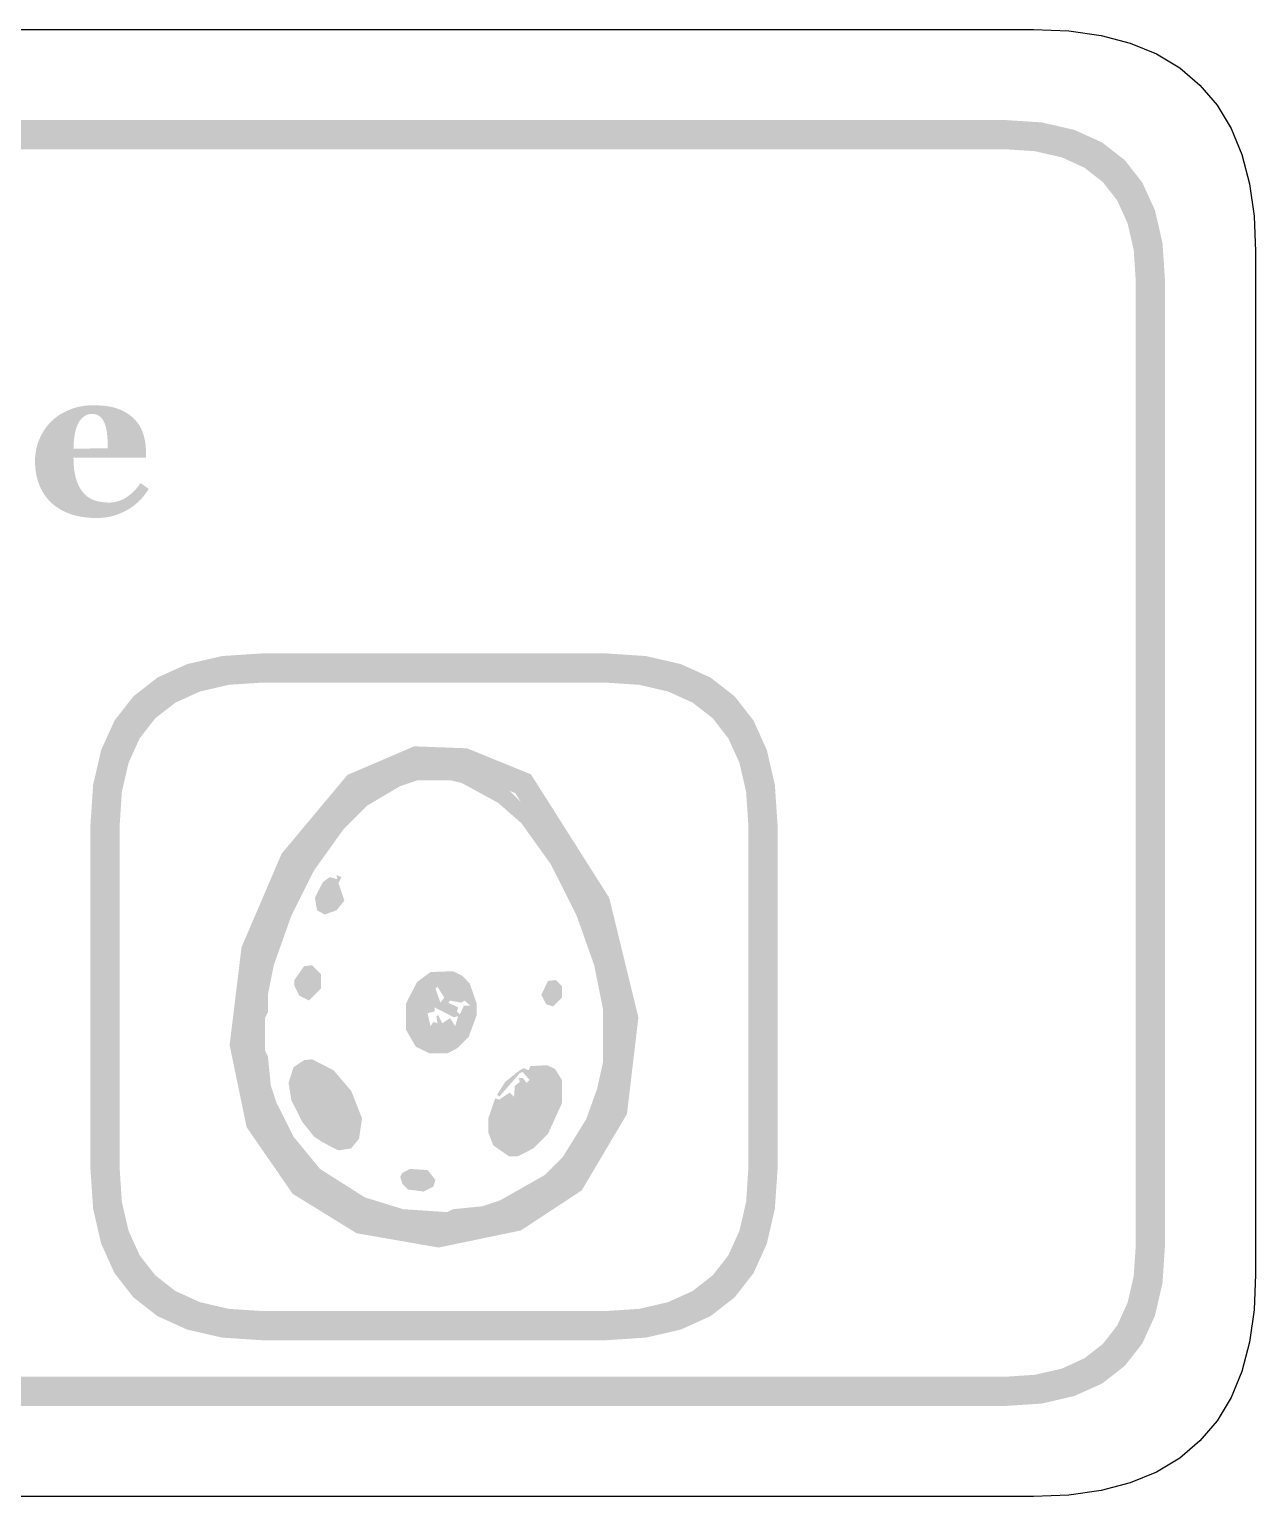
# Model space of a CAD drawing. Header units: millimetres. Extents: x 4 to 272, y 4 to 144.
# Drawn here: x 119.26 to 136.04, y 51.96 to 72.04 of the extents above; entities that cross this region are included whole.
import ezdxf

# ---------------------------------------------------------------- set-up
doc = ezdxf.new("R2010")
doc.units = ezdxf.units.MM
doc.layers.add('CUT', color=1, linetype='Continuous')
doc.layers.add('RASTER', color=7, linetype='Continuous')

msp = doc.modelspace()

# ---------------------------------------------------------------- hatches: boundary and pattern name
at = {"layer": 'RASTER'}
h = msp.add_hatch(color=7, dxfattribs=at)
h.paths.add_polyline_path([(73.2, 68.6), (73.234, 69.116), (73.338, 69.563), (73.509, 69.941), (73.75, 70.25), (74.059, 70.491), (74.438, 70.663), (74.884, 70.766), (75.4, 70.8), (132.6, 70.8), (133.116, 70.766), (133.563, 70.663), (133.941, 70.491), (134.25, 70.25), (134.491, 69.941), (134.663, 69.563), (134.766, 69.116), (134.8, 68.6), (134.8, 55.4), (134.766, 54.884), (134.663, 54.438), (134.491, 54.059), (134.25, 53.75), (133.941, 53.509), (133.563, 53.338), (133.116, 53.234), (132.6, 53.2), (75.4, 53.2), (74.884, 53.234), (74.438, 53.338), (74.059, 53.509), (73.75, 53.75), (73.509, 54.059), (73.338, 54.438), (73.234, 54.884), (73.2, 55.4)])
h.paths.add_polyline_path([(73.6, 68.6), (73.6, 55.4), (73.628, 54.978), (73.712, 54.613), (73.853, 54.303), (74.05, 54.05), (74.303, 53.853), (74.613, 53.712), (74.978, 53.628), (75.4, 53.6), (132.6, 53.6), (133.022, 53.628), (133.388, 53.712), (133.697, 53.853), (133.95, 54.05), (134.147, 54.303), (134.288, 54.613), (134.372, 54.978), (134.4, 55.4), (134.4, 68.6), (134.372, 69.022), (134.288, 69.387), (134.147, 69.697), (133.95, 69.95), (133.697, 70.147), (133.388, 70.288), (133.022, 70.372), (132.6, 70.4), (75.4, 70.4), (74.978, 70.372), (74.613, 70.288), (74.303, 70.147), (74.05, 69.95), (73.853, 69.697), (73.712, 69.387), (73.628, 69.022), (73.6, 68.6)], flags=0)
h = msp.add_hatch(color=7, dxfattribs=at)
h.paths.add_polyline_path([(120.898, 65.75), (120.885, 65.729), (120.871, 65.709), (120.856, 65.689), (120.841, 65.669), (120.825, 65.649), (120.809, 65.63), (120.792, 65.611), (120.774, 65.593), (120.755, 65.574), (120.736, 65.557), (120.717, 65.54), (120.696, 65.524), (120.676, 65.508), (120.654, 65.494), (120.632, 65.479), (120.609, 65.466), (120.585, 65.452), (120.56, 65.44), (120.535, 65.428), (120.51, 65.417), (120.486, 65.407), (120.461, 65.398), (120.436, 65.389), (120.411, 65.382), (120.385, 65.375), (120.359, 65.369), (120.331, 65.364), (120.303, 65.36), (120.273, 65.357), (120.243, 65.355), (120.212, 65.354), (120.18, 65.353), (120.127, 65.354), (120.075, 65.357), (120.026, 65.362), (119.978, 65.369), (119.932, 65.377), (119.888, 65.388), (119.846, 65.4), (119.806, 65.415), (119.767, 65.431), (119.73, 65.448), (119.695, 65.467), (119.662, 65.487), (119.63, 65.508), (119.6, 65.531), (119.572, 65.555), (119.546, 65.58), (119.521, 65.607), (119.498, 65.635), (119.476, 65.663), (119.456, 65.694), (119.438, 65.725), (119.421, 65.757), (119.406, 65.791), (119.393, 65.826), (119.381, 65.861), (119.37, 65.898), (119.362, 65.935), (119.355, 65.973), (119.349, 66.012), (119.345, 66.051), (119.343, 66.091), (119.342, 66.132), (119.343, 66.17), (119.345, 66.206), (119.35, 66.243), (119.356, 66.279), (119.363, 66.314), (119.373, 66.35), (119.384, 66.384), (119.397, 66.419), (119.411, 66.453), (119.427, 66.485), (119.445, 66.517), (119.463, 66.548), (119.484, 66.578), (119.505, 66.607), (119.528, 66.635), (119.553, 66.663), (119.579, 66.688), (119.606, 66.712), (119.635, 66.735), (119.666, 66.757), (119.698, 66.777), (119.732, 66.796), (119.767, 66.814), (119.804, 66.831), (119.843, 66.846), (119.882, 66.859), (119.923, 66.87), (119.965, 66.879), (120.008, 66.887), (120.052, 66.892), (120.097, 66.895), (120.143, 66.896), (120.193, 66.895), (120.241, 66.892), (120.287, 66.889), (120.33, 66.883), (120.371, 66.876), (120.41, 66.868), (120.446, 66.857), (120.48, 66.846), (120.512, 66.833), (120.543, 66.819), (120.573, 66.803), (120.601, 66.786), (120.627, 66.769), (120.652, 66.75), (120.676, 66.729), (120.698, 66.708), (120.719, 66.687), (120.737, 66.664), (120.755, 66.641), (120.771, 66.617), (120.785, 66.592), (120.798, 66.566), (120.81, 66.539), (120.82, 66.511), (120.829, 66.483), (120.837, 66.454), (120.843, 66.424), (120.849, 66.395), (120.853, 66.365), (120.856, 66.335), (120.858, 66.304), (120.858, 66.273), (120.858, 66.178), (119.868, 66.178), (119.87, 66.105), (119.875, 66.037), (119.884, 65.973), (119.897, 65.913), (119.913, 65.859), (119.933, 65.808), (119.957, 65.762), (119.984, 65.721), (120.015, 65.684), (120.05, 65.652), (120.09, 65.625), (120.133, 65.603), (120.182, 65.586), (120.234, 65.574), (120.29, 65.567), (120.351, 65.564), (120.385, 65.565), (120.418, 65.569), (120.451, 65.575), (120.482, 65.583), (120.513, 65.594), (120.542, 65.606), (120.571, 65.622), (120.599, 65.64), (120.626, 65.659), (120.652, 65.68), (120.677, 65.702), (120.701, 65.725), (120.724, 65.75), (120.746, 65.775), (120.766, 65.802), (120.786, 65.831)])
h.paths.add_polyline_path([(120.338, 66.307), (120.338, 66.329), (120.338, 66.351), (120.337, 66.373), (120.336, 66.396), (120.335, 66.418), (120.333, 66.441), (120.331, 66.464), (120.329, 66.487), (120.327, 66.509), (120.324, 66.531), (120.321, 66.551), (120.317, 66.571), (120.313, 66.589), (120.309, 66.606), (120.304, 66.623), (120.299, 66.638), (120.292, 66.654), (120.285, 66.67), (120.277, 66.685), (120.269, 66.698), (120.26, 66.711), (120.251, 66.722), (120.241, 66.732), (120.23, 66.742), (120.219, 66.75), (120.207, 66.757), (120.195, 66.763), (120.182, 66.768), (120.168, 66.772), (120.153, 66.775), (120.137, 66.776), (120.121, 66.777), (120.094, 66.775), (120.068, 66.77), (120.043, 66.761), (120.02, 66.748), (119.998, 66.732), (119.978, 66.713), (119.959, 66.689), (119.941, 66.663), (119.925, 66.632), (119.911, 66.597), (119.899, 66.558), (119.889, 66.515), (119.881, 66.468), (119.875, 66.416), (119.87, 66.361), (119.868, 66.301)], flags=0)
h = msp.add_hatch(color=7, dxfattribs=at)
h.paths.add_polyline_path([(120.1, 61.15), (120.137, 61.701), (120.247, 62.178), (120.43, 62.582), (120.688, 62.912), (121.018, 63.17), (121.422, 63.353), (121.899, 63.463), (122.45, 63.5), (127.15, 63.5), (127.701, 63.463), (128.178, 63.353), (128.582, 63.17), (128.913, 62.912), (129.17, 62.582), (129.353, 62.178), (129.463, 61.701), (129.5, 61.15), (129.5, 56.45), (129.463, 55.899), (129.353, 55.422), (129.17, 55.018), (128.913, 54.687), (128.582, 54.43), (128.178, 54.247), (127.701, 54.137), (127.15, 54.1), (122.45, 54.1), (121.899, 54.137), (121.422, 54.247), (121.018, 54.43), (120.687, 54.688), (120.43, 55.018), (120.247, 55.422), (120.137, 55.899), (120.1, 56.45)])
h.paths.add_polyline_path([(120.5, 61.15), (120.5, 56.45), (120.53, 55.993), (120.622, 55.597), (120.774, 55.262), (120.988, 54.988), (121.262, 54.774), (121.597, 54.622), (121.993, 54.53), (122.45, 54.5), (127.15, 54.5), (127.607, 54.53), (128.003, 54.622), (128.338, 54.774), (128.612, 54.988), (128.826, 55.262), (128.978, 55.597), (129.07, 55.993), (129.1, 56.45), (129.1, 61.15), (129.07, 61.607), (128.978, 62.003), (128.826, 62.338), (128.613, 62.613), (128.338, 62.826), (128.003, 62.978), (127.607, 63.07), (127.15, 63.1), (122.45, 63.1), (121.993, 63.07), (121.597, 62.978), (121.262, 62.826), (120.988, 62.613), (120.774, 62.338), (120.622, 62.003), (120.53, 61.607), (120.5, 61.15)], flags=0)
h = msp.add_hatch(color=7, dxfattribs=at)
h.paths.add_polyline_path([(124.529, 62.228), (125.252, 62.201), (126.126, 61.845), (127.197, 60.155), (127.596, 58.518), (127.44, 57.197), (126.821, 56.151), (125.988, 55.603), (124.863, 55.369), (123.741, 55.565), (122.866, 56.105), (122.237, 57.016), (122.004, 58.139), (122.167, 59.479), (122.716, 60.76), (123.616, 61.837)])
h.paths.add_polyline_path([(124.589, 61.905), (123.812, 61.573), (122.992, 60.591), (122.479, 59.395), (122.328, 58.153), (122.537, 57.144), (123.091, 56.342), (123.857, 55.869), (124.858, 55.695), (125.864, 55.904), (126.583, 56.377), (127.13, 57.301), (127.272, 58.498), (126.899, 60.029), (125.911, 61.588), (125.184, 61.883), (124.589, 61.905)], flags=0)
h = msp.add_hatch(color=7, dxfattribs=at)
h.paths.add_polyline_path([(124.51, 61.954), (125.102, 61.966), (125.343, 61.885), (125.837, 61.616), (126.28, 61.174), (126.561, 60.772), (126.871, 60.197), (127.152, 59.473), (127.313, 58.789), (127.313, 57.824), (127.273, 57.623), (127.072, 57.02), (126.883, 56.686), (126.4, 56.163), (126.159, 56.002), (125.785, 55.813), (125.182, 55.653), (124.458, 55.653), (124.257, 55.693), (123.775, 55.854), (123.36, 56.083), (122.999, 56.364), (122.757, 56.646), (122.407, 57.342), (122.287, 57.824), (122.287, 58.709), (122.327, 58.789), (122.367, 59.191), (122.488, 59.593), (122.838, 60.41), (123.159, 60.932), (123.602, 61.455), (124.044, 61.777)])
h.paths.add_polyline_path([(124.579, 61.765), (124.338, 61.684), (123.883, 61.415), (123.561, 61.093), (123.159, 60.53), (122.85, 59.915), (122.608, 59.232), (122.528, 58.829), (122.528, 58.588), (122.488, 58.508), (122.488, 58.065), (122.528, 57.985), (122.568, 57.583), (122.649, 57.342), (122.878, 56.887), (123.24, 56.445), (123.855, 56.055), (124.378, 55.894), (124.981, 55.854), (125.061, 55.894), (125.463, 55.934), (125.705, 56.015), (126.32, 56.364), (126.561, 56.606), (126.883, 57.128), (127.032, 57.543), (127.112, 57.905), (127.112, 58.628), (126.992, 59.232), (126.75, 59.915), (126.4, 60.611), (125.998, 61.174), (125.677, 61.455), (125.182, 61.725), (125.021, 61.765)], flags=0)
h.paths.add_polyline_path([(123.465, 60.466), (123.533, 60.438), (123.493, 60.357), (123.574, 60.116), (123.465, 59.983), (123.304, 59.927), (123.2, 59.983), (123.171, 60.156), (123.28, 60.37), (123.372, 60.438), (123.481, 60.41)], flags=0)
h.paths.add_polyline_path([(123.023, 59.219), (123.131, 59.232), (123.252, 59.111), (123.252, 58.91), (123.091, 58.749), (122.958, 58.817), (122.89, 58.95), (122.89, 59.03)], flags=0)
h.paths.add_polyline_path([(124.752, 59.139), (125.061, 59.151), (125.194, 59.083), (125.291, 58.978), (125.383, 58.709), (125.383, 58.548), (125.275, 58.254), (125.114, 58.094), (124.981, 58.025), (124.74, 58.025), (124.551, 58.118), (124.418, 58.347), (124.418, 58.709), (124.567, 59.002)], flags=0)
h.paths.add_polyline_path([(126.36, 59.018), (126.469, 59.03), (126.549, 58.95), (126.549, 58.789), (126.429, 58.669), (126.336, 58.697), (126.268, 58.829)], flags=0)
h.paths.add_polyline_path([(124.848, 58.938), (124.82, 58.91), (124.888, 58.721), (124.941, 58.789)], flags=0)
h.paths.add_polyline_path([(125.021, 58.749), (124.993, 58.721), (125.13, 58.656), (125.114, 58.6), (125.154, 58.56), (125.21, 58.681), (125.291, 58.681), (125.222, 58.749), (125.17, 58.721)], flags=0)
h.paths.add_polyline_path([(124.808, 58.656), (124.808, 58.6), (124.712, 58.576), (124.752, 58.399), (124.792, 58.455), (124.848, 58.439), (124.832, 58.536), (124.86, 58.548), (124.913, 58.439), (125.021, 58.508), (125.09, 58.399), (125.13, 58.536), (125.073, 58.52)], flags=0)
h.paths.add_polyline_path([(123.023, 57.933), (123.131, 57.945), (123.425, 57.796), (123.666, 57.514), (123.815, 57.14), (123.775, 56.859), (123.666, 56.726), (123.493, 56.698), (123.28, 56.807), (123.159, 56.887), (122.999, 57.088), (122.85, 57.382), (122.81, 57.623), (122.878, 57.836)], flags=0)
h.paths.add_polyline_path([(126.119, 57.852), (126.348, 57.864), (126.457, 57.812), (126.549, 57.663), (126.549, 57.342), (126.36, 56.927), (126.159, 56.726), (125.946, 56.618), (125.825, 56.618), (125.612, 56.767), (125.544, 56.939), (125.544, 57.14), (125.636, 57.41), (125.693, 57.394), (125.837, 57.49), (125.894, 57.434), (125.906, 57.583), (125.974, 57.635), (125.958, 57.691), (126.014, 57.691), (126.067, 57.623), (126.107, 57.663), (126.014, 57.772), (125.974, 57.756), (125.693, 57.434), (125.665, 57.462), (125.773, 57.635), (125.974, 57.796), (126.026, 57.824), (126.095, 57.796)], flags=0)
h.paths.add_polyline_path([(124.47, 56.445), (124.712, 56.429), (124.82, 56.296), (124.792, 56.204), (124.659, 56.135), (124.446, 56.163), (124.366, 56.244), (124.338, 56.336), (124.366, 56.389)], flags=0)

# ---------------------------------------------------------------- linework, layer by layer
at = {"layer": 'CUT'}
msp.add_lwpolyline([(74.999, 72.04), (133.001, 72.04), (133.483, 72.019), (133.925, 71.956), (134.325, 71.851), (134.685, 71.703), (135.003, 71.512), (135.278, 71.278), (135.512, 71.003), (135.703, 70.685), (135.851, 70.325), (135.956, 69.925), (136.019, 69.483), (136.04, 69.001), (136.04, 54.999), (136.019, 54.517), (135.956, 54.075), (135.851, 53.675), (135.703, 53.315), (135.512, 52.997), (135.278, 52.722), (135.003, 52.488), (134.685, 52.297), (134.325, 52.149), (133.925, 52.044), (133.483, 51.981), (133.001, 51.96), (74.999, 51.96)], dxfattribs=at)

doc.saveas('drawing.dxf')
